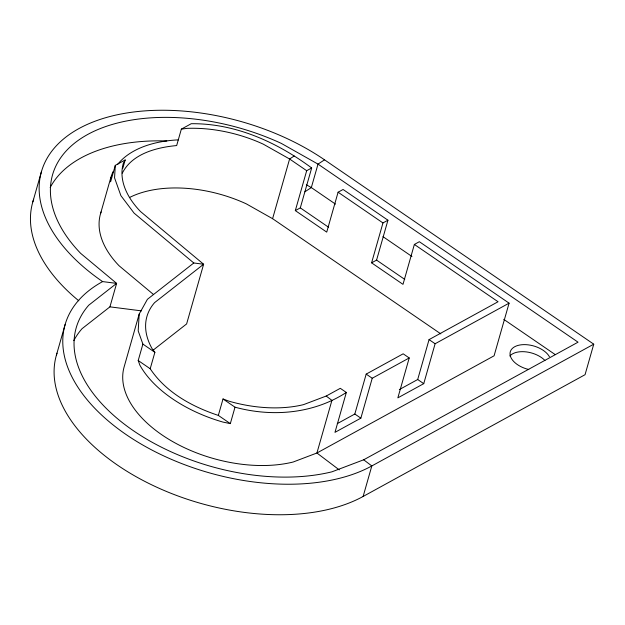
<?xml version="1.0" encoding="UTF-8"?>
<svg xmlns="http://www.w3.org/2000/svg" width="625" height="625" viewBox="0 0 625 625"><rect width="100%" height="100%" fill="white"/><g stroke="black" fill="none" stroke-linecap="round" stroke-linejoin="round"><path stroke-width="0.94" d="M113.219 171.406A110.641 63.617 15.9 0 0 110.867 177.445L110.609 181.805L115.289 165.375L125.18 159.953L122.836 168.164M115.289 165.375L114.562 177.867L120.891 195.648L134.109 213.148L193.797 262.984L203.625 264.234L186.625 323.922L152.922 350.32M193.797 262.984L147.414 299.305L139.18 314.078L138.195 330.922L142.891 344.102L138.211 360.531L139.852 365.133A110.641 63.617 15.9 0 0 223.047 422.109L230.328 423.617L235.008 407.188L223.016 398.977L218.336 415.406L230.328 423.617M32.844 201.844L41.531 171.328M56.477 354.906L65.172 324.391M100.547 213.664L110.867 177.445M73.789 340.633A167.453 96.289 15.9 0 1 82.039 328.695L109.93 306.852L116.617 283.383L80.719 253.414A167.453 96.289 15.9 0 1 87.664 134.484A167.453 96.289 15.9 0 1 281.266 143.375L318.016 164.109L578.047 342.18L363.68 459.797L331.984 471.805A167.453 96.289 15.9 0 1 133.414 430.727A167.453 96.289 15.9 0 1 88.727 305.219L116.617 283.383L102.617 281.594A179 102.922 15.9 0 1 78.984 128.539A179 102.922 15.9 0 1 324.547 159.828L593.75 344.18L585.055 374.695L363.125 496.461A179 102.922 15.9 0 1 154.766 486.297A179 102.922 15.9 0 1 57.023 353.148M139.18 314.078L124.188 366.719A110.641 63.617 15.9 0 0 173.391 441.992A110.641 63.617 15.9 0 0 293.148 462.023L316.922 453.008L494.086 355.805L509.086 303.156L419.352 241.711L414.367 244.445L403 284.352L371.594 262.844L376.578 260.109L387.945 220.203L343.078 189.477L338.094 192.211L326.727 232.117L295.32 210.609L300.305 207.875L311.672 167.969C276.867 142.141 235.258 123.234 191.234 123.711L181.344 129.133L176.664 145.562C156.555 147.406 132.039 153.703 122.281 173.188M218.336 415.406C192 406.695 165.867 392.336 150.203 368.75L154.883 352.312L151.93 348.406A102.531 58.961 15.9 0 1 154.602 302.625L203.625 264.234L140.539 211.562A102.531 58.961 15.9 0 1 123.336 163.25L125.18 159.953M440.812 333.883L272.594 218.688L289.602 159L294.188 155.992M295.32 210.609L306.688 170.703L311.672 167.969M371.594 262.844L382.961 222.938L387.945 220.203M223.016 398.977L229.031 401.203A102.531 58.961 15.9 0 0 303.555 404.625L326.203 396.047L340.289 388.32L346.336 392.453L334.969 432.359L360.859 418.156L372.227 378.25L409.219 357.953L403.172 353.812L366.188 374.109L354.82 414.016L337.273 423.641M363.125 496.461L371.82 465.945L593.75 344.18M409.219 357.953L397.852 397.859L423.742 383.656L435.109 343.75L509.086 303.156M399.32 389.594L417.695 379.516L429.063 339.609L498.055 301.75L414.367 244.445M324.547 159.828L318.016 164.109L311.328 187.578L304.898 191.789M346.336 392.453C313.414 413.797 272.383 417.312 235.008 407.188M181.344 129.133L186.898 128.375A102.531 58.961 15.9 0 1 263.336 144.188L289.602 159L306.688 170.703M109.93 306.852L141.492 310.875M306.32 184.758L311.328 187.578L335.484 204.117M272.594 218.688L246.336 203.875A102.531 58.961 15.9 0 0 129.383 197.586M338.094 192.211L382.961 222.938M382.977 236.648L411.961 256.492M503.734 319.344L555.258 354.625M300.305 207.875L328.492 227.18M376.578 260.109L404.766 279.406M429.063 339.609L435.109 343.75M417.695 379.516L423.742 383.656M366.188 374.109L372.227 378.25M354.82 414.016L360.859 418.156M142.891 344.102L154.883 352.312M138.211 360.531L150.203 368.75M326.203 396.047L331.922 400.367L316.922 453.008L339.273 469.891M363.68 459.797L371.82 465.945A179 102.922 15.9 0 1 126.258 434.656A179 102.922 15.9 0 1 102.617 281.594M153.43 294.445L119.109 265.789A110.641 63.617 15.9 0 1 101.109 211.914M78.805 300.805A179 102.922 15.9 0 1 33.68 199.211M117.844 164.172A110.641 63.617 15.9 0 1 178.453 139.859M528.766 369.492A20.883 12.008 15.9 0 1 510.062 354.555A20.883 12.008 15.9 0 1 526.078 344.664A20.883 12.008 15.9 0 1 549.43 356.727M509.844 356A20.883 12.008 15.9 0 1 544.93 360.469M50.156 187.578A167.453 96.289 15.9 0 1 166.797 140.969"/></g></svg>
